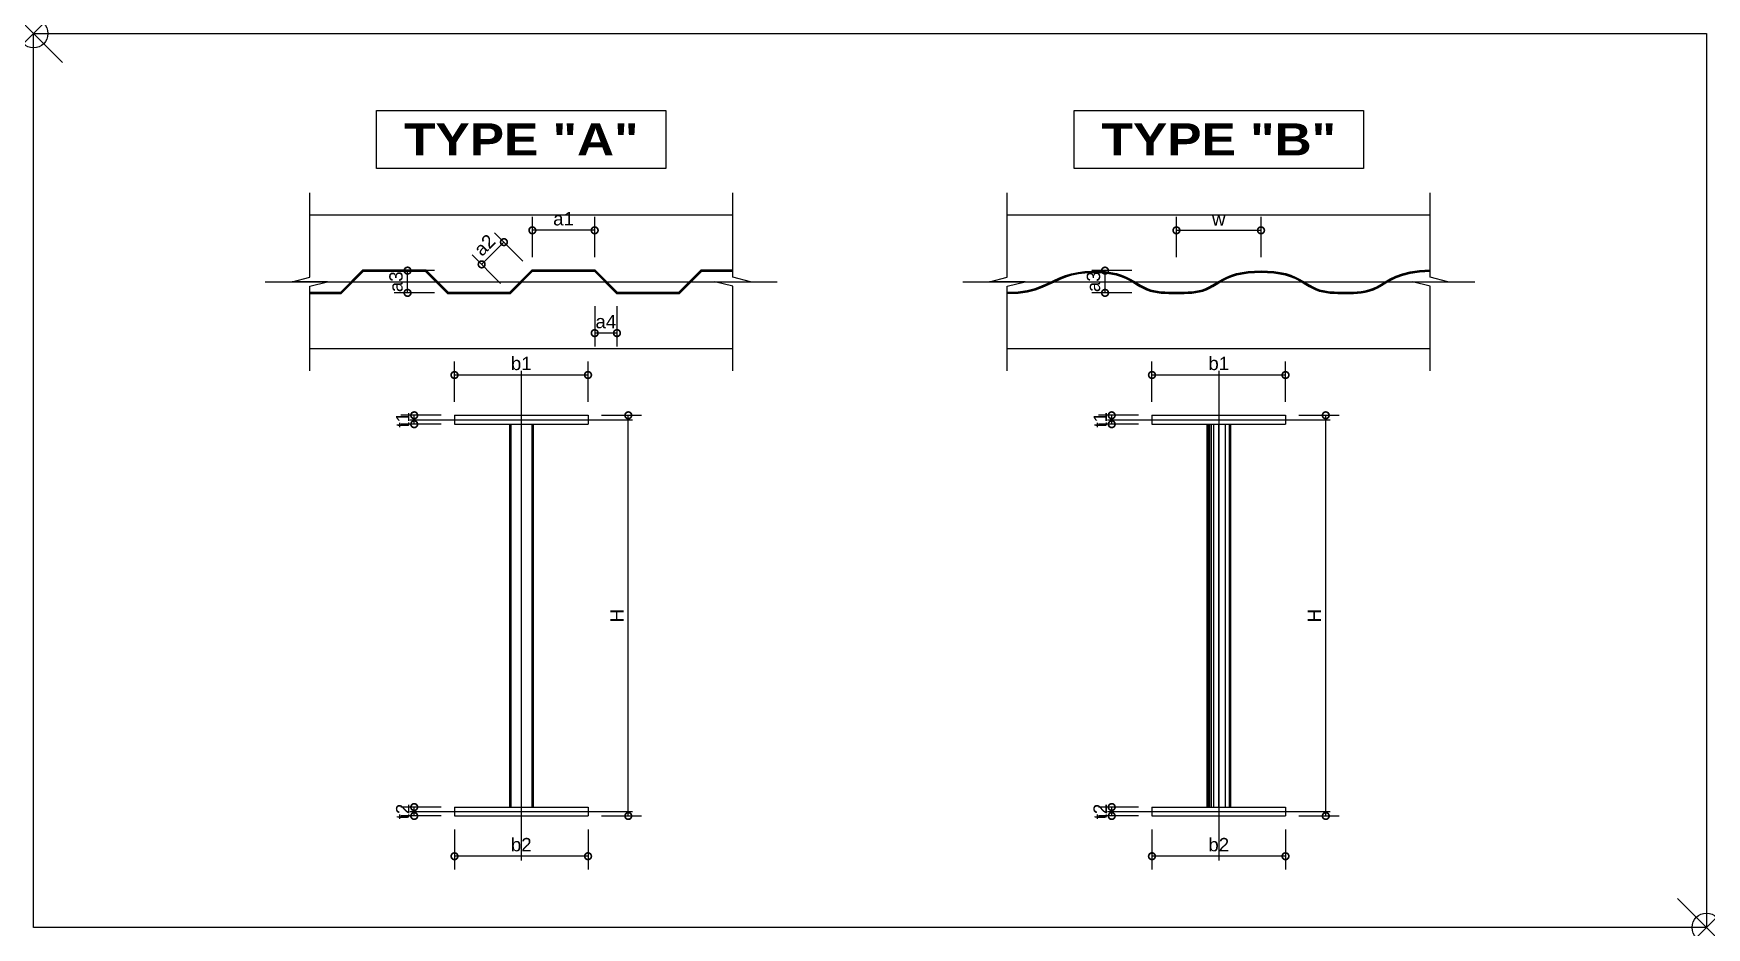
# Model space of a CAD drawing. Extents: x 88975 to 92734, y -190847 to -188838.
import ezdxf
from ezdxf.enums import TextEntityAlignment as Align
from ezdxf.lldxf.tags import DXFTag

# ---------------------------------------------------------------- set-up
doc = ezdxf.new("R2010")
doc.units = 0
doc.header["$LTSCALE"] = 100
doc.header["$PDMODE"] = 35
doc.header["$PDSIZE"] = 65
doc.layers.get('DEFPOINTS').update_dxf_attribs({"color": 251})
for name, color, linetype in [('Center', 1, 'CENTER'), ('Dim', 1, 'Continuous'), ('Hatch', 251, 'Continuous'), ('Steel', 2, 'Continuous'), ('Text', 3, 'HIDDEN')]:
    doc.layers.add(name, color=color, linetype=linetype)
doc.styles.add('DimText', font='Arial')
doc.styles.add('Title', font='ariblk.ttf')
tags = doc.linetypes.add('CENTER', pattern=[2, 1.25, -0.25, 0.25, -0.25]).pattern_tags.tags
tags[10:11] = [DXFTag(74, 4), DXFTag(75, 0), DXFTag(340, '0'), DXFTag(46, 0.0), DXFTag(50, 0.0), DXFTag(44, 0.0), DXFTag(45, 0.0)]
tags[8:9] = [DXFTag(74, 4), DXFTag(75, 0), DXFTag(340, '0'), DXFTag(46, 0.0), DXFTag(50, 0.0), DXFTag(44, 0.0), DXFTag(45, 0.0)]
tags[6:7] = [DXFTag(74, 4), DXFTag(75, 0), DXFTag(340, '0'), DXFTag(46, 0.0), DXFTag(50, 0.0), DXFTag(44, 0.0), DXFTag(45, 0.0)]
tags[4:5] = [DXFTag(74, 4), DXFTag(75, 0), DXFTag(340, '0'), DXFTag(46, 0.0), DXFTag(50, 0.0), DXFTag(44, 0.0), DXFTag(45, 0.0)]
tags = doc.linetypes.add('HIDDEN', pattern=[0.375, 0.25, -0.125]).pattern_tags.tags
tags[6:7] = [DXFTag(74, 4), DXFTag(75, 0), DXFTag(340, '0'), DXFTag(46, 0.0), DXFTag(50, 0.0), DXFTag(44, 0.0), DXFTag(45, 0.0)]
tags[4:5] = [DXFTag(74, 4), DXFTag(75, 0), DXFTag(340, '0'), DXFTag(46, 0.0), DXFTag(50, 0.0), DXFTag(44, 0.0), DXFTag(45, 0.0)]
doc.dimstyles.new('Dim', dxfattribs={"dimscale": 30, "dimtxt": 1, "dimasz": 1, "dimexe": 1, "dimexo": 1, "dimgap": 0.35, "dimtad": 1, "dimtoh": 1, "dimdec": 0, "dimdsep": 46, "dimtxsty": 'DimText', "dimblk": 'DOTSMALL', "dimcen": 0.09, "dimclrt": 7, "dimadec": 0, "dimazin": 0, "dimtfac": 1, "dimtdec": 4, "dimtofl": 0, "dimtmove": 2, "dimatfit": 3, "dimfxl": 1, "dimtolj": 1, "dimtzin": 0, "dimarcsym": 0})

# ---------------------------------------------------------------- blocks, each defined once
blk = doc.blocks.new('ANONYM_U12')
blk.add_lwpolyline([(-200, 0), (-10, 0), (0, -40), (0, 0), (0, 40), (10, 0), (200, 0)])
blk = doc.blocks.new('_DotSmall')
at = {"color": 0, "linetype": 'ByBlock', "const_width": 0.5}
blk.add_lwpolyline([(-0.0625, 0, 1), (0.0625, 0, 1)], format="xyb", close=True, dxfattribs=at)
blk = doc.blocks.new('*5')
at = {"layer": 'DEFPOINTS'}
for p in [(89921.3, -189605.5), (89921.3, -189696), (90221.3, -189696)]:
    blk.add_point(p, dxfattribs=at)
at = {"layer": 'Dim'}
for p, q in [((89921.3, -189666), (89921.3, -189575.5)), ((90221.3, -189666), (90221.3, -189575.5)), ((90221.3, -189605.5), (89921.3, -189605.5))]:
    blk.add_line(p, q, dxfattribs=at)
at = {"layer": 'Dim', "xscale": 30, "yscale": 30, "zscale": 30, "rotation": 180}
blk.add_blockref('_DotSmall', (89921.3, -189605.5), dxfattribs=at)
at = {"layer": 'Dim', "xscale": 30, "yscale": 30, "zscale": 30}
blk.add_blockref('_DotSmall', (90221.3, -189605.5), dxfattribs=at)
at = {"layer": 'Dim', "color": 7, "insert": (90071.3, -189579.7), "char_height": 30, "width": 36.233, "attachment_point": 5, "style": 'DimText'}
blk.add_mtext('\\A1;b1', dxfattribs=at)
blk = doc.blocks.new('*6')
at = {"layer": 'DEFPOINTS'}
for p in [(89921.3, -190596), (90221.3, -190596), (89921.3, -190686.4)]:
    blk.add_point(p, dxfattribs=at)
at = {"layer": 'Dim'}
for p, q in [((89921.3, -190626), (89921.3, -190716.4)), ((90221.3, -190626), (90221.3, -190716.4)), ((90221.3, -190686.4), (89921.3, -190686.4))]:
    blk.add_line(p, q, dxfattribs=at)
at = {"layer": 'Dim', "xscale": 30, "yscale": 30, "zscale": 30, "rotation": 180}
blk.add_blockref('_DotSmall', (89921.3, -190686.4), dxfattribs=at)
at = {"layer": 'Dim', "xscale": 30, "yscale": 30, "zscale": 30}
blk.add_blockref('_DotSmall', (90221.3, -190686.4), dxfattribs=at)
at = {"layer": 'Dim', "color": 7, "insert": (90071.3, -190660.6), "char_height": 30, "width": 41.622, "attachment_point": 5, "style": 'DimText'}
blk.add_mtext('\\A1;b2', dxfattribs=at)
blk = doc.blocks.new('*7')
at = {"layer": 'DEFPOINTS'}
for p in [(90221.3, -189696), (90311.7, -189696), (90221.3, -190596)]:
    blk.add_point(p, dxfattribs=at)
at = {"layer": 'Dim'}
for p, q in [((90251.3, -189696), (90341.7, -189696)), ((90311.7, -190596), (90311.7, -189696)), ((90251.3, -190596), (90341.7, -190596))]:
    blk.add_line(p, q, dxfattribs=at)
at = {"layer": 'Dim', "xscale": 30, "yscale": 30, "zscale": 30}
for p, rotation in [((90311.7, -189696), 90), ((90311.7, -190596), 270)]:
    blk.add_blockref('_DotSmall', p, dxfattribs=dict(at, rotation=rotation))
at = {"layer": 'Dim', "color": 7, "insert": (90286.2, -190146), "char_height": 30, "width": 23.123, "attachment_point": 5, "rotation": 90, "style": 'DimText'}
blk.add_mtext('\\A1;H', dxfattribs=at)
blk = doc.blocks.new('*8')
at = {"layer": 'DEFPOINTS'}
for p in [(89830.8, -189696), (89921.3, -189696), (89921.3, -189716)]:
    blk.add_point(p, dxfattribs=at)
at = {"layer": 'Dim'}
for p, q in [((89891.3, -189696), (89800.8, -189696)), ((89830.8, -189716), (89830.8, -189696)), ((89891.3, -189716), (89800.8, -189716))]:
    blk.add_line(p, q, dxfattribs=at)
at = {"layer": 'Dim', "xscale": 30, "yscale": 30, "zscale": 30}
for p, rotation in [((89830.8, -189696), 270), ((89830.8, -189716), 90)]:
    blk.add_blockref('_DotSmall', p, dxfattribs=dict(at, rotation=rotation))
at = {"layer": 'Dim', "color": 7, "insert": (89805.1, -189706), "char_height": 30, "width": 26.401, "attachment_point": 5, "rotation": 90, "style": 'DimText'}
blk.add_mtext('\\A1;t1', dxfattribs=at)
blk = doc.blocks.new('*9')
at = {"layer": 'DEFPOINTS'}
for p in [(89830.8, -190576), (89921.3, -190576), (89921.3, -190596)]:
    blk.add_point(p, dxfattribs=at)
at = {"layer": 'Dim'}
for p, q in [((89891.3, -190576), (89800.8, -190576)), ((89891.3, -190596), (89800.8, -190596)), ((89830.8, -190596), (89830.8, -190576))]:
    blk.add_line(p, q, dxfattribs=at)
at = {"layer": 'Dim', "xscale": 30, "yscale": 30, "zscale": 30}
for p, rotation in [((89830.8, -190576), 270), ((89830.8, -190596), 90)]:
    blk.add_blockref('_DotSmall', p, dxfattribs=dict(at, rotation=rotation))
at = {"layer": 'Dim', "color": 7, "insert": (89805.1, -190586), "char_height": 30, "width": 31.79, "attachment_point": 5, "rotation": 90, "style": 'DimText'}
blk.add_mtext('\\A1;t2', dxfattribs=at)
blk = doc.blocks.new('*10')
at = {"layer": 'DEFPOINTS'}
for p in [(90096.3, -189280.5), (90096.3, -189371), (90236.3, -189371)]:
    blk.add_point(p, dxfattribs=at)
at = {"layer": 'Dim'}
for p, q in [((90096.3, -189341), (90096.3, -189250.5)), ((90236.3, -189341), (90236.3, -189250.5)), ((90236.3, -189280.5), (90096.3, -189280.5))]:
    blk.add_line(p, q, dxfattribs=at)
at = {"layer": 'Dim', "xscale": 30, "yscale": 30, "zscale": 30, "rotation": 180}
blk.add_blockref('_DotSmall', (90096.3, -189280.5), dxfattribs=at)
at = {"layer": 'Dim', "xscale": 30, "yscale": 30, "zscale": 30}
blk.add_blockref('_DotSmall', (90236.3, -189280.5), dxfattribs=at)
at = {"layer": 'Dim', "color": 7, "insert": (90166.3, -189254.7), "char_height": 30, "width": 37.44, "attachment_point": 5, "style": 'DimText'}
blk.add_mtext('\\A1;a1', dxfattribs=at)
blk = doc.blocks.new('*11')
at = {"layer": 'DEFPOINTS'}
for p in [(89815.8, -189371), (89906.3, -189371), (89906.3, -189421)]:
    blk.add_point(p, dxfattribs=at)
at = {"layer": 'Dim'}
for p, q in [((89876.3, -189371), (89785.8, -189371)), ((89815.8, -189421), (89815.8, -189371)), ((89876.3, -189421), (89785.8, -189421))]:
    blk.add_line(p, q, dxfattribs=at)
at = {"layer": 'Dim', "xscale": 30, "yscale": 30, "zscale": 30}
for p, rotation in [((89815.8, -189371), 270), ((89815.8, -189421), 90)]:
    blk.add_blockref('_DotSmall', p, dxfattribs=dict(at, rotation=rotation))
at = {"layer": 'Dim', "color": 7, "insert": (89790, -189396), "char_height": 30, "width": 43.13, "attachment_point": 5, "rotation": 90, "style": 'DimText'}
blk.add_mtext('\\A1;a3', dxfattribs=at)
blk = doc.blocks.new('*12')
at = {"layer": 'DEFPOINTS'}
for p in [(90236.3, -189421), (90286.3, -189421), (90236.3, -189511.4)]:
    blk.add_point(p, dxfattribs=at)
at = {"layer": 'Dim'}
for p, q in [((90236.3, -189451), (90236.3, -189541.4)), ((90286.3, -189451), (90286.3, -189541.4)), ((90286.3, -189511.4), (90236.3, -189511.4))]:
    blk.add_line(p, q, dxfattribs=at)
at = {"layer": 'Dim', "xscale": 30, "yscale": 30, "zscale": 30}
blk.add_blockref('_DotSmall', (90236.3, -189511.4), dxfattribs=at)
at = {"layer": 'Dim', "xscale": 30, "yscale": 30, "zscale": 30, "rotation": 180}
blk.add_blockref('_DotSmall', (90286.3, -189511.4), dxfattribs=at)
at = {"layer": 'Dim', "color": 7, "insert": (90261.3, -189485.7), "char_height": 30, "width": 43.009, "attachment_point": 5, "style": 'DimText'}
blk.add_mtext('\\A1;a4', dxfattribs=at)
blk = doc.blocks.new('*13')
at = {"layer": 'DEFPOINTS'}
for p in [(89982.3, -189357), (90096.3, -189371), (90046.3, -189421)]:
    blk.add_point(p, dxfattribs=at)
at = {"layer": 'Dim'}
for p, q in [((90075, -189349.7), (90011.1, -189285.8)), ((90032.3, -189307), (89982.3, -189357)), ((90025, -189399.7), (89961.1, -189335.8))]:
    blk.add_line(p, q, dxfattribs=at)
at = {"layer": 'Dim', "xscale": 30, "yscale": 30, "zscale": 30}
for p, rotation in [((90032.3, -189307), 44.99999999997499), ((89982.3, -189357), 224.999999999975)]:
    blk.add_blockref('_DotSmall', p, dxfattribs=dict(at, rotation=rotation))
at = {"layer": 'Dim', "color": 7, "insert": (89989, -189313.7), "char_height": 30, "width": 42.828, "attachment_point": 5, "rotation": 45, "style": 'DimText'}
blk.add_mtext('\\A1;a2', dxfattribs=at)
blk = doc.blocks.new('*14')
at = {"layer": 'DEFPOINTS'}
for p in [(91733.3, -189280.5), (91543.3, -189371), (91733.3, -189371)]:
    blk.add_point(p, dxfattribs=at)
at = {"layer": 'Dim'}
for p, q in [((91543.3, -189341), (91543.3, -189250.5)), ((91733.3, -189341), (91733.3, -189250.5)), ((91543.3, -189280.5), (91733.3, -189280.5))]:
    blk.add_line(p, q, dxfattribs=at)
at = {"layer": 'Dim', "xscale": 30, "yscale": 30, "zscale": 30, "rotation": 180}
blk.add_blockref('_DotSmall', (91543.3, -189280.5), dxfattribs=at)
at = {"layer": 'Dim', "xscale": 30, "yscale": 30, "zscale": 30}
blk.add_blockref('_DotSmall', (91733.3, -189280.5), dxfattribs=at)
at = {"layer": 'Dim', "color": 7, "insert": (91638.3, -189255), "char_height": 30, "width": 29.296, "attachment_point": 5, "style": 'DimText'}
blk.add_mtext('\\A1;w', dxfattribs=at)
blk = doc.blocks.new('*15')
at = {"layer": 'DEFPOINTS'}
for p in [(91382.9, -189371), (91473.3, -189371), (91473.3, -189421)]:
    blk.add_point(p, dxfattribs=at)
at = {"layer": 'Dim'}
for p, q in [((91443.3, -189371), (91352.9, -189371)), ((91382.9, -189421), (91382.9, -189371)), ((91443.3, -189421), (91352.9, -189421))]:
    blk.add_line(p, q, dxfattribs=at)
at = {"layer": 'Dim', "xscale": 30, "yscale": 30, "zscale": 30}
for p, rotation in [((91382.9, -189371), 270), ((91382.9, -189421), 90)]:
    blk.add_blockref('_DotSmall', p, dxfattribs=dict(at, rotation=rotation))
at = {"layer": 'Dim', "color": 7, "insert": (91357, -189396), "char_height": 30, "width": 43.13, "attachment_point": 5, "rotation": 90, "style": 'DimText'}
blk.add_mtext('\\A1;a3', dxfattribs=at)
blk = doc.blocks.new('*16')
at = {"layer": 'DEFPOINTS'}
for p in [(91488.3, -189605.5), (91488.3, -189696), (91788.3, -189696)]:
    blk.add_point(p, dxfattribs=at)
at = {"layer": 'Dim'}
for p, q in [((91488.3, -189666), (91488.3, -189575.5)), ((91788.3, -189666), (91788.3, -189575.5)), ((91788.3, -189605.5), (91488.3, -189605.5))]:
    blk.add_line(p, q, dxfattribs=at)
at = {"layer": 'Dim', "xscale": 30, "yscale": 30, "zscale": 30, "rotation": 180}
blk.add_blockref('_DotSmall', (91488.3, -189605.5), dxfattribs=at)
at = {"layer": 'Dim', "xscale": 30, "yscale": 30, "zscale": 30}
blk.add_blockref('_DotSmall', (91788.3, -189605.5), dxfattribs=at)
at = {"layer": 'Dim', "color": 7, "insert": (91638.3, -189579.7), "char_height": 30, "width": 36.233, "attachment_point": 5, "style": 'DimText'}
blk.add_mtext('\\A1;b1', dxfattribs=at)
blk = doc.blocks.new('*17')
at = {"layer": 'DEFPOINTS'}
for p in [(91488.3, -190596), (91788.3, -190596), (91488.3, -190686.4)]:
    blk.add_point(p, dxfattribs=at)
at = {"layer": 'Dim'}
for p, q in [((91488.3, -190626), (91488.3, -190716.4)), ((91788.3, -190626), (91788.3, -190716.4)), ((91788.3, -190686.4), (91488.3, -190686.4))]:
    blk.add_line(p, q, dxfattribs=at)
at = {"layer": 'Dim', "xscale": 30, "yscale": 30, "zscale": 30, "rotation": 180}
blk.add_blockref('_DotSmall', (91488.3, -190686.4), dxfattribs=at)
at = {"layer": 'Dim', "xscale": 30, "yscale": 30, "zscale": 30}
blk.add_blockref('_DotSmall', (91788.3, -190686.4), dxfattribs=at)
at = {"layer": 'Dim', "color": 7, "insert": (91638.3, -190660.6), "char_height": 30, "width": 41.622, "attachment_point": 5, "style": 'DimText'}
blk.add_mtext('\\A1;b2', dxfattribs=at)
blk = doc.blocks.new('*18')
at = {"layer": 'DEFPOINTS'}
for p in [(91788.3, -189696), (91878.8, -189696), (91788.3, -190596)]:
    blk.add_point(p, dxfattribs=at)
at = {"layer": 'Dim'}
for p, q in [((91818.3, -189696), (91908.8, -189696)), ((91878.8, -190596), (91878.8, -189696)), ((91818.3, -190596), (91908.8, -190596))]:
    blk.add_line(p, q, dxfattribs=at)
at = {"layer": 'Dim', "xscale": 30, "yscale": 30, "zscale": 30}
for p, rotation in [((91878.8, -189696), 90), ((91878.8, -190596), 270)]:
    blk.add_blockref('_DotSmall', p, dxfattribs=dict(at, rotation=rotation))
at = {"layer": 'Dim', "color": 7, "insert": (91853.3, -190146), "char_height": 30, "width": 23.123, "attachment_point": 5, "rotation": 90, "style": 'DimText'}
blk.add_mtext('\\A1;H', dxfattribs=at)
blk = doc.blocks.new('*19')
at = {"layer": 'DEFPOINTS'}
for p in [(91397.9, -189696), (91488.3, -189696), (91488.3, -189716)]:
    blk.add_point(p, dxfattribs=at)
at = {"layer": 'Dim'}
for p, q in [((91458.3, -189696), (91367.9, -189696)), ((91397.9, -189716), (91397.9, -189696)), ((91458.3, -189716), (91367.9, -189716))]:
    blk.add_line(p, q, dxfattribs=at)
at = {"layer": 'Dim', "xscale": 30, "yscale": 30, "zscale": 30}
for p, rotation in [((91397.9, -189696), 270), ((91397.9, -189716), 90)]:
    blk.add_blockref('_DotSmall', p, dxfattribs=dict(at, rotation=rotation))
at = {"layer": 'Dim', "color": 7, "insert": (91372.1, -189706), "char_height": 30, "width": 26.401, "attachment_point": 5, "rotation": 90, "style": 'DimText'}
blk.add_mtext('\\A1;t1', dxfattribs=at)
blk = doc.blocks.new('*20')
at = {"layer": 'DEFPOINTS'}
for p in [(91397.9, -190576), (91488.3, -190576), (91488.3, -190596)]:
    blk.add_point(p, dxfattribs=at)
at = {"layer": 'Dim'}
for p, q in [((91458.3, -190576), (91367.9, -190576)), ((91458.3, -190596), (91367.9, -190596)), ((91397.9, -190596), (91397.9, -190576))]:
    blk.add_line(p, q, dxfattribs=at)
at = {"layer": 'Dim', "xscale": 30, "yscale": 30, "zscale": 30}
for p, rotation in [((91397.9, -190576), 270), ((91397.9, -190596), 90)]:
    blk.add_blockref('_DotSmall', p, dxfattribs=dict(at, rotation=rotation))
at = {"layer": 'Dim', "color": 7, "insert": (91372.1, -190586), "char_height": 30, "width": 31.79, "attachment_point": 5, "rotation": 90, "style": 'DimText'}
blk.add_mtext('\\A1;t2', dxfattribs=at)

msp = doc.modelspace()

# ---------------------------------------------------------------- linework, layer by layer
for p, q in [((90044.8, -189716), (90044.8, -190576)), ((90094.8, -189716), (90094.8, -190576)), ((90097.8, -189716), (90097.8, -190576)), ((91611.8, -189716), (91611.8, -190576)), ((91661.8, -189716), (91661.8, -190576)), ((91664.8, -189716), (91664.8, -190576))]:
    msp.add_line(p, q)
at = {"linetype": 'HIDDEN'}
for p, q in [((90047.8, -189716), (90047.8, -190576)), ((91614.8, -189716), (91614.8, -190576))]:
    msp.add_line(p, q, dxfattribs=at)
for points in [[(89746.2, -189011.3), (90396.3, -189011.3), (90396.3, -189141.4), (89746.2, -189141.4)], [(91313.3, -189011.3), (91963.3, -189011.3), (91963.3, -189141.4), (91313.3, -189141.4)]]:
    msp.add_lwpolyline(points, close=True)
for points in [[(89596.3, -189419.5), (89665.6, -189419.5), (89715.6, -189369.5), (89856.9, -189369.5), (89906.9, -189419.5), (89976.3, -189419.5), (90045.6, -189419.5), (90095.6, -189369.5), (90236.9, -189369.5), (90286.9, -189419.5), (90356.3, -189419.5), (90425.6, -189419.5), (90475.6, -189369.5), (90546.3, -189369.5)], [(91842.7, -189403.8), (91850, -189407.8), (91857.2, -189411.2), (91864.7, -189413.9), (91872.6, -189416), (91880.6, -189417.4), (91888.9, -189418.4), (91897.3, -189419), (91905.9, -189419.3), (91914.6, -189419.4), (91923.3, -189419.5), (91932.1, -189419.4), (91940.8, -189419.3), (91949.5, -189418.8), (91958.2, -189417.9), (91967, -189416.4), (91975.7, -189414.2), (91984.6, -189411.2), (91993.5, -189407.1), (92002.6, -189402), (92012.4, -189396), (92023.3, -189389.8), (92036, -189383.6), (92050.8, -189378.1), (92068.3, -189373.6), (92089, -189370.6), (92113.3, -189369.5)], [(89596.3, -189422.5), (89666.9, -189422.5), (89716.9, -189372.5), (89855.6, -189372.5), (89905.6, -189422.5), (89976.3, -189422.5), (90046.9, -189422.5), (90096.9, -189372.5), (90235.6, -189372.5), (90285.6, -189422.5), (90356.3, -189422.5), (90426.9, -189422.5), (90476.9, -189372.5), (90546.3, -189372.5)], [(91163.3, -189419.5), (91187.4, -189418.4), (91208, -189415.4), (91225.6, -189411), (91241, -189405.5), (91254.8, -189399.5), (91267.8, -189393.2), (91267.8, -189393.2), (91280.5, -189387.3), (91293.7, -189382), (91307.7, -189377.9), (91322.4, -189374.9), (91337.5, -189373), (91352.8, -189372.1), (91367.8, -189372.2), (91382.3, -189373.2), (91396.1, -189375.1), (91408.7, -189377.8), (91420, -189381.4), (91430.2, -189385.5), (91439.3, -189390), (91447.6, -189394.7), (91462.8, -189403.8), (91462.8, -189403.8)], [(91163.3, -189422.5), (91187.7, -189421.4), (91208.5, -189418.3), (91226.5, -189413.8), (91242.1, -189408.3), (91256.1, -189402.2), (91269.1, -189396), (91281.7, -189390), (91294.6, -189384.9), (91308.4, -189380.8), (91322.9, -189377.8), (91337.8, -189375.9), (91352.8, -189375.1), (91367.7, -189375.2), (91382, -189376.2), (91395.5, -189378), (91407.9, -189380.7), (91419, -189384.2), (91428.9, -189388.2), (91437.9, -189392.6), (91446.1, -189397.3), (91453.8, -189401.9), (91461.2, -189406.4), (91468.6, -189410.5), (91476.1, -189414), (91483.9, -189416.8), (91491.9, -189418.9), (91500.2, -189420.4), (91508.6, -189421.4), (91517.2, -189422), (91525.8, -189422.3), (91534.6, -189422.4), (91543.3, -189422.5), (91552.1, -189422.4), (91560.8, -189422.3), (91569.5, -189422), (91578, -189421.4), (91586.5, -189420.4), (91594.7, -189418.9), (91602.8, -189416.8), (91610.6, -189414), (91618.1, -189410.5), (91625.4, -189406.4), (91632.8, -189401.9), (91640.5, -189397.3), (91648.8, -189392.6), (91657.7, -189388.2), (91667.6, -189384.2), (91678.7, -189380.7), (91691.1, -189378), (91704.6, -189376.1), (91718.8, -189374.9), (91733.3, -189374.5), (91747.9, -189374.9), (91762.1, -189376.1), (91775.5, -189378), (91787.9, -189380.7), (91799, -189384.2), (91808.9, -189388.2), (91817.9, -189392.6), (91826.1, -189397.3), (91833.8, -189401.9), (91841.2, -189406.4), (91848.6, -189410.5), (91856.1, -189414), (91863.9, -189416.8), (91871.9, -189418.9), (91880.2, -189420.4), (91888.6, -189421.4), (91897.2, -189422), (91905.8, -189422.3), (91914.6, -189422.4), (91923.3, -189422.5), (91932.1, -189422.4), (91940.9, -189422.3), (91949.7, -189421.8), (91958.6, -189420.9), (91967.6, -189419.4), (91976.6, -189417.1), (91985.7, -189414), (91994.8, -189409.8), (92004.1, -189404.6), (92013.9, -189398.6), (92024.7, -189392.4), (92037.1, -189386.4), (92051.7, -189381), (92068.9, -189376.5), (92089.2, -189373.6), (92113.3, -189372.5)], [(91462.7, -189403.8), (91470, -189407.8), (91477.2, -189411.2), (91484.7, -189413.9), (91492.6, -189416), (91500.6, -189417.4), (91508.9, -189418.4), (91517.3, -189419), (91525.9, -189419.3), (91534.6, -189419.4), (91543.3, -189419.5), (91552.1, -189419.4), (91560.7, -189419.3), (91569.3, -189419), (91577.8, -189418.4), (91586, -189417.4), (91594.1, -189416), (91601.9, -189413.9), (91609.4, -189411.2), (91616.7, -189407.8), (91623.9, -189403.8), (91623.9, -189403.8), (91639, -189394.7), (91647.4, -189390), (91656.5, -189385.5), (91666.6, -189381.4), (91677.9, -189377.8), (91690.6, -189375.1), (91704.2, -189373.1), (91718.6, -189371.9), (91733.3, -189371.5), (91748, -189371.9), (91762.4, -189373.1), (91776.1, -189375.1), (91788.7, -189377.8), (91800, -189381.4), (91810.2, -189385.5), (91819.3, -189390), (91827.6, -189394.7), (91842.8, -189403.8), (91842.8, -189403.8)]]:
    msp.add_lwpolyline(points, dxfattribs=at)
for p in [(88975.4, -188838.3), (92734.2, -190846.6)]:
    msp.add_point(p)
at = {"layer": 'Center'}
for p, q in [((89496.3, -189396), (90646.3, -189396)), ((91063.3, -189396), (92213.3, -189396)), ((90071.3, -189596), (90071.3, -190696)), ((91638.3, -189596), (91638.3, -190696)), ((89821.3, -189706), (90321.3, -189706)), ((91388.3, -189706), (91888.3, -189706)), ((89821.3, -190586), (90321.3, -190586)), ((91388.3, -190586), (91888.3, -190586))]:
    msp.add_line(p, q, dxfattribs=at)
for points in [[(89596.3, -189421), (89666.3, -189421), (89716.3, -189371), (89856.3, -189371), (89906.3, -189421), (89976.3, -189421), (90046.3, -189421), (90096.3, -189371), (90236.3, -189371), (90286.3, -189421), (90356.3, -189421), (90426.3, -189421), (90476.3, -189371), (90546.3, -189371)], [(91842, -189405.1), (91849.3, -189409.1), (91856.7, -189412.6), (91864.3, -189415.4), (91872.2, -189417.4), (91880.4, -189418.9), (91888.7, -189419.9), (91897.2, -189420.5), (91905.9, -189420.8), (91914.6, -189420.9), (91923.3, -189421), (91932.1, -189420.9), (91940.8, -189420.8), (91949.6, -189420.3), (91958.4, -189419.4), (91967.3, -189417.9), (91976.2, -189415.7), (91985.1, -189412.6), (91994.2, -189408.5), (92003.3, -189403.3), (92013.1, -189397.3), (92024, -189391.1), (92036.6, -189385), (92051.2, -189379.5), (92068.6, -189375.1), (92089.1, -189372.1), (92113.3, -189371)], [(91163.3, -189421), (91187.6, -189419.9), (91208.3, -189416.9), (91226, -189412.4), (91241.6, -189406.9), (91255.5, -189400.8), (91268.5, -189394.6), (91281.1, -189388.7), (91294.2, -189383.5), (91308.1, -189379.4), (91322.7, -189376.4), (91337.7, -189374.5), (91352.8, -189373.6), (91367.7, -189373.7), (91382.2, -189374.7), (91395.8, -189376.6), (91408.3, -189379.3), (91419.5, -189382.8), (91429.5, -189386.8), (91438.6, -189391.3), (91446.9, -189396), (91462, -189405.1), (91462, -189405.1)], [(91462, -189405.1), (91469.3, -189409.1), (91476.7, -189412.6), (91484.3, -189415.4), (91492.2, -189417.4), (91500.4, -189418.9), (91508.7, -189419.9), (91517.2, -189420.5), (91525.9, -189420.8), (91534.6, -189420.9), (91543.3, -189421), (91552.1, -189420.9), (91560.8, -189420.8), (91569.4, -189420.5), (91577.9, -189419.9), (91586.3, -189418.9), (91594.4, -189417.4), (91602.3, -189415.4), (91610, -189412.6), (91617.4, -189409.1), (91624.7, -189405.1), (91624.6, -189405.1), (91639.8, -189396), (91648.1, -189391.3), (91657.1, -189386.8), (91667.1, -189382.8), (91678.3, -189379.3), (91690.8, -189376.6), (91704.4, -189374.6), (91718.7, -189373.4), (91733.3, -189373), (91748, -189373.4), (91762.2, -189374.6), (91775.8, -189376.6), (91788.3, -189379.3), (91799.5, -189382.8), (91809.5, -189386.8), (91818.6, -189391.3), (91826.9, -189396), (91842, -189405.1), (91842, -189405.1)]]:
    msp.add_lwpolyline(points, dxfattribs=at)
at = {"layer": 'DEFPOINTS'}
msp.add_lwpolyline([(88975.4, -188838.3), (92734.2, -188838.3), (92734.2, -190846.6), (88975.4, -190846.6)], close=True, dxfattribs=at)
at = {"layer": 'Hatch'}
for p, q in [((91617.9, -189716), (91617.9, -190576)), ((91621.3, -189716), (91621.3, -190576)), ((91626.7, -189716), (91626.7, -190576)), ((91637.9, -189716), (91637.9, -190576)), ((91652.4, -189716), (91652.4, -190576))]:
    msp.add_line(p, q, dxfattribs=at)
at = {"layer": 'Steel'}
for p, q in [((89596.3, -189246), (90546.3, -189246)), ((91163.3, -189246), (92113.3, -189246)), ((89596.3, -189546), (90546.3, -189546)), ((91163.3, -189546), (92113.3, -189546)), ((89921.3, -189696), (89921.3, -189716)), ((89921.3, -189696), (90221.3, -189696)), ((90221.3, -189696), (90221.3, -189716)), ((91488.3, -189696), (91488.3, -189716)), ((91488.3, -189696), (91788.3, -189696)), ((91788.3, -189696), (91788.3, -189716)), ((89921.3, -189716), (90221.3, -189716)), ((91488.3, -189716), (91788.3, -189716)), ((89921.3, -190576), (89921.3, -190596)), ((89921.3, -190576), (90221.3, -190576)), ((89921.3, -190596), (90221.3, -190596)), ((90221.3, -190576), (90221.3, -190596)), ((91488.3, -190576), (91488.3, -190596)), ((91488.3, -190576), (91788.3, -190576)), ((91488.3, -190596), (91788.3, -190596)), ((91788.3, -190576), (91788.3, -190596))]:
    msp.add_line(p, q, dxfattribs=at)

# ---------------------------------------------------------------- block references
at = {"rotation": 90}
for p in [(89596.3, -189396), (91163.3, -189396)]:
    msp.add_blockref('ANONYM_U12', p, dxfattribs=at)
at = {"xscale": -1, "rotation": 270}
for p in [(90546.3, -189396), (92113.3, -189396)]:
    msp.add_blockref('ANONYM_U12', p, dxfattribs=at)

# ---------------------------------------------------------------- texts
at = {"layer": 'Text', "style": 'Title'}
for s, p in [('TYPE "A"', (90071.3, -189076.3)), ('TYPE "B"', (91638.4, -189076.3))]:
    msp.add_text(s, height=72.25, dxfattribs=at).set_placement(p, align=Align.MIDDLE_CENTER)

# ---------------------------------------------------------------- dimensions: what is measured, and where the dimension line sits
at = {"layer": 'Dim'}
for base, p1, p2, text, picture, middle in [((90096.3, -189280.5), (90236.3, -189371), (90096.3, -189371), 'a1', '*10', (90166.3, -189254.7)), ((89921.3, -189605.5), (90221.3, -189696), (89921.3, -189696), 'b1', '*5', (90071.3, -189579.7)), ((91488.3, -189605.5), (91788.3, -189696), (91488.3, -189696), 'b1', '*16', (91638.3, -189579.7)), ((89921.3, -190686.4), (90221.3, -190596), (89921.3, -190596), 'b2', '*6', (90071.3, -190660.6)), ((91488.3, -190686.4), (91788.3, -190596), (91488.3, -190596), 'b2', '*17', (91638.3, -190660.6))]:
    dim = msp.add_linear_dim(base=base, p1=p1, p2=p2, text=text, dimstyle='Dim', override={"dimscale": 30, "dimtxt": 1, "dimasz": 1, "dimexe": 1, "dimexo": 1, "dimgap": 0.35, "dimtad": 1, "dimtih": 0, "dimdec": 0, "dimlfac": 1, "dimzin": 8, "dimlunit": 2, "dimpost": '', "dimtxsty": 'DimText', "dimblk": 'DotSmall', "dimse1": 0, "dimse2": 0, "dimsd2": 0, "dimclrd": 0, "dimclre": 0, "dimclrt": 7, "dimaunit": 0, "dimadec": 0, "dimazin": 0, "dimtol": 0, "dimtp": 0, "dimtm": 0, "dimtmove": 2}, dxfattribs=at)
    dim.commit()
    dim.dimension.update_dxf_attribs({"geometry": picture, "text_midpoint": middle})
for base, p1, p2, angle, text, picture, middle in [((91733.3, -189280.5), (91543.3, -189371), (91733.3, -189371), 180, 'w', '*14', (91638.3, -189255)), ((89982.3, -189357), (90096.3, -189371), (90046.3, -189421), 45, 'a2', '*13', (89989, -189313.7)), ((89815.8, -189371), (89906.3, -189421), (89906.3, -189371), 270, 'a3', '*11', (89790, -189396)), ((91382.9, -189371), (91473.3, -189421), (91473.3, -189371), 270, 'a3', '*15', (91357, -189396)), ((90236.3, -189511.4), (90286.3, -189421), (90236.3, -189421), 180, 'a4', '*12', (90261.3, -189485.7)), ((89830.8, -189696), (89921.3, -189716), (89921.3, -189696), 270, 't1', '*8', (89805.1, -189706)), ((90311.7, -189696), (90221.3, -190596), (90221.3, -189696), 270, 'H', '*7', (90286.2, -190146)), ((91397.9, -189696), (91488.3, -189716), (91488.3, -189696), 270, 't1', '*19', (91372.1, -189706)), ((91878.8, -189696), (91788.3, -190596), (91788.3, -189696), 270, 'H', '*18', (91853.3, -190146)), ((89830.8, -190576), (89921.3, -190596), (89921.3, -190576), 270, 't2', '*9', (89805.1, -190586)), ((91397.9, -190576), (91488.3, -190596), (91488.3, -190576), 270, 't2', '*20', (91372.1, -190586))]:
    dim = msp.add_linear_dim(base=base, p1=p1, p2=p2, angle=angle, text=text, dimstyle='Dim', override={"dimscale": 30, "dimtxt": 1, "dimasz": 1, "dimexe": 1, "dimexo": 1, "dimgap": 0.35, "dimtad": 1, "dimtih": 0, "dimdec": 0, "dimlfac": 1, "dimzin": 8, "dimlunit": 2, "dimpost": '', "dimtxsty": 'DimText', "dimblk": 'DotSmall', "dimse1": 0, "dimse2": 0, "dimsd2": 0, "dimclrd": 0, "dimclre": 0, "dimclrt": 7, "dimaunit": 0, "dimadec": 0, "dimazin": 0, "dimtol": 0, "dimtp": 0, "dimtm": 0, "dimtmove": 2}, dxfattribs=at)
    dim.commit()
    dim.dimension.update_dxf_attribs({"geometry": picture, "text_midpoint": middle})

doc.saveas('drawing.dxf')
